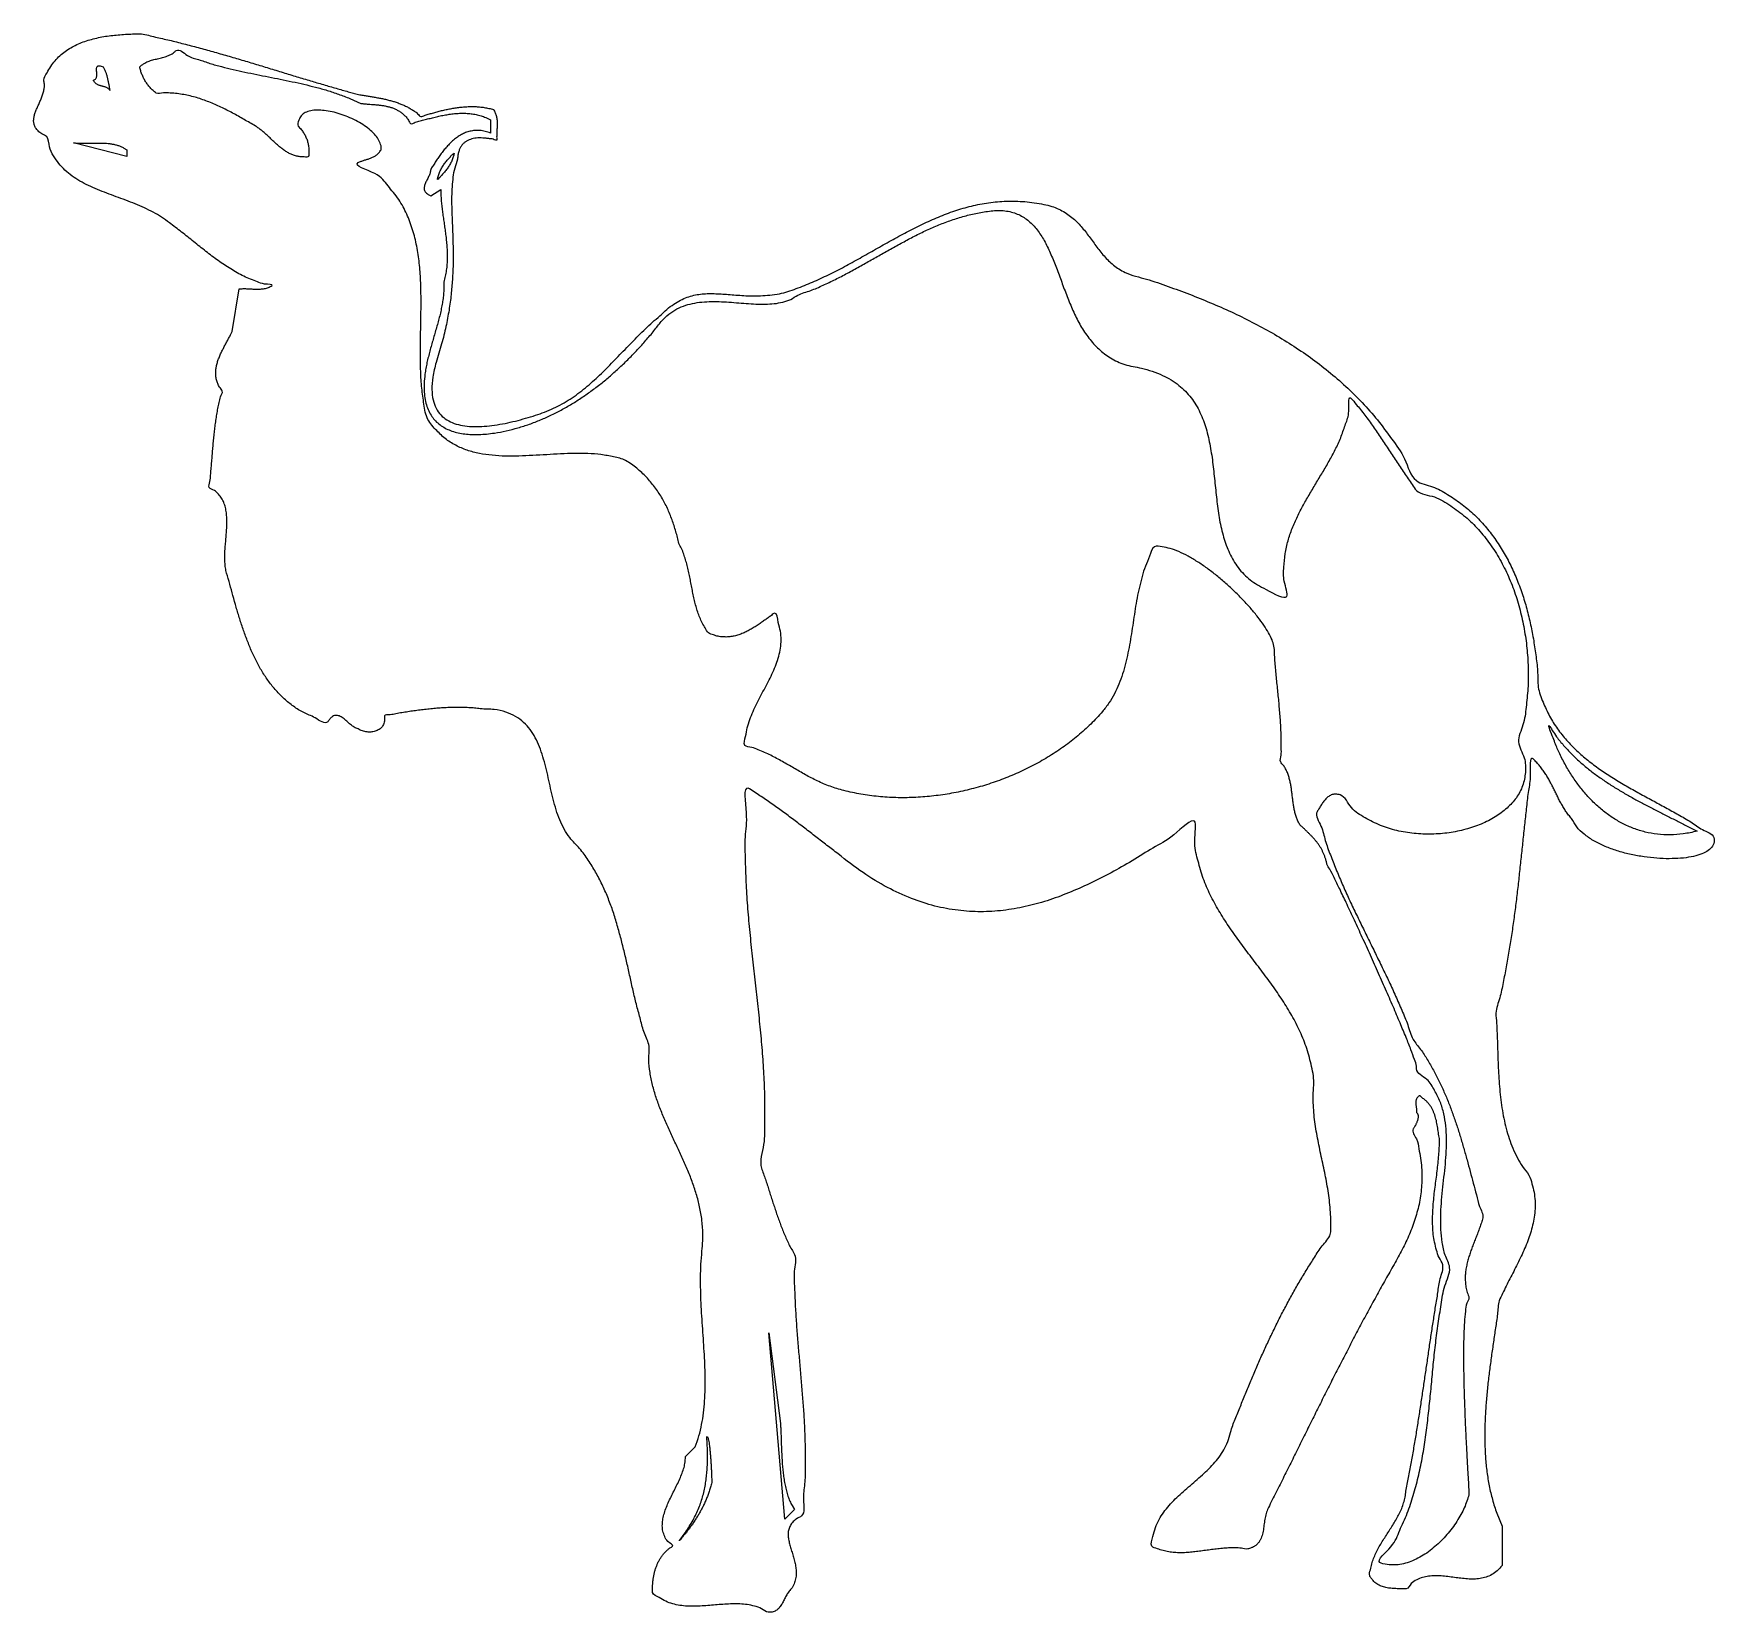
# Model space of a CAD drawing. Header units: millimetres. Extents: x 0 to 2000, y -2 to 1876.
import ezdxf

# ---------------------------------------------------------------- set-up
doc = ezdxf.new("R2010")
doc.units = ezdxf.units.MM
doc.layers.add('Furniture_家具立面', color=7, linetype='Continuous')

msp = doc.modelspace()

# ---------------------------------------------------------------- linework, layer by layer
at = {"color": 0}
for p, q in [((374.2, 1807.1), (388, 1803.5)), ((388, 1803.5), (388, 1803.5)), ((388, 1803.5), (388, 1803.5)), ((235.9, 1521.7), (244.2, 1572.5)), ((244.2, 1572.5), (244.2, 1572.5)), ((234, 1517.7), (235.9, 1521.7)), ((235.9, 1521.7), (235.9, 1521.7)), ((775, 177.2), (775.4, 183.6)), ((775.4, 183.6), (787, 195.2)), ((775.4, 183.6), (775.4, 183.6)), ((787, 195.2), (787, 195.2)), ((1740.5, 116.4), (1746.9, 100.9)), ((1746.9, 100.9), (1746.9, 54.1)), ((1746.9, 100.9), (1746.9, 100.9)), ((1746.9, 54.1), (1746.9, 54.1))]:
    msp.add_line(p, q, dxfattribs=at)
for points in [[(244.2, 1572.5), (246.6, 1572.7), (249.1, 1572.8), (251.7, 1572.8), (254.2, 1572.7), (256.8, 1572.6), (259.4, 1572.5), (262, 1572.3), (264.6, 1572.3), (267.1, 1572.3), (269.7, 1572.4), (272.1, 1572.6), (274.5, 1572.9), (276.9, 1573.5), (279.1, 1574.2), (281.3, 1575.2), (283.4, 1576.4), (274.6, 1578.3), (266.1, 1580.9), (257.9, 1584), (249.8, 1587.6), (242, 1591.7), (234.3, 1596.2), (226.8, 1601.1), (219.3, 1606.2), (212, 1611.6), (204.7, 1617.2), (197.5, 1622.8), (190.3, 1628.6), (183.1, 1634.4), (175.9, 1640.1), (168.6, 1645.7), (161.3, 1651.1), (152.1, 1657.9), (142.1, 1663.7), (131.5, 1668.9), (120.6, 1673.6), (109.3, 1678), (98, 1682.2), (86.7, 1686.4), (75.7, 1690.8), (65, 1695.5), (54.9, 1700.8), (45.6, 1706.8), (37.1, 1713.7), (29.7, 1721.7), (23.4, 1730.9), (18.6, 1741.4), (15.3, 1753.6), (9.4, 1757), (5.1, 1760.5), (2.1, 1764.1), (0.5, 1767.9), (-0.2, 1771.8), (0.1, 1775.9), (1, 1780), (2.5, 1784.3), (4.3, 1788.6), (6.3, 1793.1), (8.3, 1797.6), (10.1, 1802.2), (11.5, 1806.8), (12.5, 1811.5), (12.6, 1816.2), (11.9, 1820.9), (15.7, 1829.5), (20.2, 1837.1), (25.3, 1843.9), (31, 1849.8), (37.3, 1855), (44.1, 1859.4), (51.2, 1863.1), (58.8, 1866.3), (66.7, 1868.8), (74.8, 1870.9), (83.2, 1872.6), (91.7, 1873.8), (100.3, 1874.7), (108.9, 1875.4), (117.5, 1875.8), (126.1, 1876), (142.5, 1872.6), (159.3, 1868.8), (176.3, 1864.6), (193.5, 1860.1), (210.8, 1855.4), (228.1, 1850.4), (245.5, 1845.4), (262.7, 1840.2), (279.7, 1835.1), (296.5, 1829.9), (313, 1824.9), (329.1, 1820.1), (344.7, 1815.5), (359.8, 1811.1), (374.2, 1807.1)], [(388, 1803.5), (392.9, 1802.7), (397.8, 1801.8), (402.7, 1801), (407.5, 1800.2), (412.4, 1799.3), (417.1, 1798.3), (421.9, 1797.1), (426.6, 1795.9), (431.2, 1794.5), (435.7, 1792.8), (440.1, 1791), (444.5, 1788.9), (448.7, 1786.5), (452.8, 1783.9), (456.7, 1780.9), (460.5, 1777.5), (465.5, 1779), (470.6, 1780.6), (475.8, 1782.1), (481.1, 1783.5), (486.4, 1784.9), (491.8, 1786.1), (497.3, 1787.1), (502.8, 1788), (508.3, 1788.7), (513.8, 1789.2), (519.4, 1789.4), (524.9, 1789.4), (530.4, 1789), (535.9, 1788.3), (541.4, 1787.2), (546.8, 1785.8), (548.1, 1783.9), (549.1, 1781.9), (549.8, 1779.8), (550.4, 1777.7), (550.8, 1775.5), (551.1, 1773.2), (551.2, 1770.9), (551.2, 1768.6), (551.2, 1766.2), (551.1, 1763.9), (551, 1761.5), (550.8, 1759.1), (550.7, 1756.7), (550.7, 1754.3), (550.7, 1752), (550.8, 1749.6), (546.5, 1750.5), (542.3, 1751.2), (538.1, 1751.7), (534.1, 1752), (530.1, 1752.1), (526.4, 1751.9), (522.8, 1751.3), (519.5, 1750.4), (516.4, 1749.2), (513.6, 1747.5), (511, 1745.3), (508.8, 1742.7), (507, 1739.6), (505.6, 1735.9), (504.6, 1731.6), (504, 1726.7), (500.8, 1716.1), (498.7, 1705.3), (497.6, 1694.1), (497.1, 1682.4), (497.2, 1670.3), (497.6, 1657.6), (498.1, 1644.3), (498.6, 1630.3), (498.9, 1615.5), (498.8, 1599.9), (498, 1583.4), (496.5, 1565.9), (494, 1547.4), (490.3, 1527.8), (485.2, 1507), (478.6, 1485), (474.8, 1467.5), (473.7, 1452.8), (475.1, 1440.5), (478.7, 1430.5), (484.2, 1422.6), (491.5, 1416.7), (500.2, 1412.6), (510.2, 1410), (521.2, 1408.8), (532.9, 1408.9), (545.1, 1410), (557.6, 1412), (570, 1414.6), (582.2, 1417.8), (594, 1421.3), (605, 1425), (615.8, 1429.3), (626, 1434.3), (635.8, 1440), (645.1, 1446.3), (654.1, 1453.1), (662.7, 1460.4), (671.1, 1468), (679.4, 1475.9), (687.4, 1484), (695.4, 1492.2), (703.4, 1500.6), (711.4, 1508.8), (719.5, 1517), (727.7, 1525.1), (736.1, 1532.9), (744.8, 1540.3), (753.3, 1548.2), (761.5, 1554.4), (769.6, 1559.1), (777.5, 1562.6), (785.4, 1564.9), (793.3, 1566.3), (801.3, 1566.9), (809.4, 1566.9), (817.7, 1566.5), (826.3, 1565.9), (835.3, 1565.2), (844.6, 1564.6), (854.4, 1564.2), (864.7, 1564.4), (875.6, 1565.1), (887.1, 1566.7), (907.1, 1572.9), (926.6, 1580.6), (945.6, 1589.4), (964.4, 1599), (983, 1609.2), (1001.5, 1619.7), (1020, 1630), (1038.5, 1640.1), (1057.3, 1649.5), (1076.3, 1658), (1095.7, 1665.3), (1115.5, 1671), (1136, 1675), (1157.1, 1676.9), (1178.9, 1676.3), (1201.7, 1673.1), (1211.1, 1670.7), (1219.5, 1667.4), (1226.9, 1663.4), (1233.5, 1658.8), (1239.5, 1653.7), (1244.9, 1648.1), (1249.9, 1642.2), (1254.6, 1636.2), (1259.2, 1630), (1263.7, 1623.8), (1268.4, 1617.7), (1273.3, 1611.7), (1278.7, 1606.1), (1284.5, 1600.9), (1291, 1596.2), (1298.4, 1592.1), (1323.9, 1584.1), (1349.5, 1575.5), (1374.9, 1566.1), (1400.1, 1556), (1424.9, 1545.1), (1449.3, 1533.1), (1473.2, 1520.2), (1496.4, 1506.1), (1518.8, 1490.9), (1540.3, 1474.4), (1560.9, 1456.6), (1580.3, 1437.3), (1598.6, 1416.6), (1615.5, 1394.2), (1631, 1370.2), (1645, 1344.5), (1664.2, 1337.1), (1681.8, 1328.1), (1697.7, 1317.4), (1712.2, 1305.4), (1725.2, 1292), (1736.8, 1277.5), (1747.1, 1261.9), (1756.2, 1245.5), (1764, 1228.2), (1770.7, 1210.3), (1776.3, 1191.9), (1780.9, 1173.1), (1784.5, 1154.1), (1787.3, 1134.9), (1789.2, 1115.7), (1790.4, 1096.6), (1796.6, 1078.7), (1804.5, 1062.3), (1814.1, 1047.5), (1825.1, 1034), (1837.3, 1021.7), (1850.6, 1010.5), (1864.7, 1000.1), (1879.4, 990.4), (1894.7, 981.3), (1910.2, 972.6), (1925.8, 964.1), (1941.3, 955.7), (1956.6, 947.2), (1971.4, 938.5), (1985.5, 929.4), (1998.8, 919.8), (1998.8, 912.9), (1995.3, 907.2), (1988.9, 902.5), (1980, 898.9), (1968.9, 896.4), (1956.2, 895.1), (1942.1, 894.8), (1927.3, 895.6), (1912, 897.6), (1896.7, 900.6), (1881.9, 904.8), (1868, 910.1), (1855.3, 916.5), (1844.4, 924), (1835.7, 932.7), (1829.6, 942.4), (1826.1, 946.7), (1822.9, 951.1), (1820, 955.6), (1817.3, 960.2), (1814.8, 964.8), (1812.5, 969.5), (1810.1, 974.2), (1807.8, 978.9), (1805.4, 983.6), (1803, 988.2), (1800.3, 992.8), (1797.5, 997.3), (1794.4, 1001.7), (1791, 1006), (1787.2, 1010.1), (1783.1, 1014), (1780.5, 994.9), (1778.2, 975.8), (1776, 956.6), (1773.9, 937.3), (1771.8, 918.1), (1769.8, 898.9), (1767.7, 879.7), (1765.6, 860.5), (1763.3, 841.4), (1760.8, 822.4), (1758.1, 803.5), (1755.1, 784.7), (1751.8, 766), (1748.2, 747.5), (1744.1, 729.2), (1739.6, 711.1), (1740.4, 699.2), (1740.9, 687), (1741.4, 674.6), (1741.8, 662), (1742.3, 649.3), (1742.9, 636.5), (1743.8, 623.8), (1745.1, 611), (1746.8, 598.4), (1749, 586), (1751.8, 573.8), (1755.4, 561.9), (1759.8, 550.3), (1765.1, 539.1), (1771.4, 528.5), (1778.8, 518.3), (1782.5, 508.1), (1784.9, 498), (1786.1, 488), (1786.1, 478.2), (1785.1, 468.5), (1783.3, 459), (1780.7, 449.5), (1777.5, 440.2), (1773.7, 431), (1769.6, 421.9), (1765.2, 412.9), (1760.7, 403.9), (1756.1, 395.1), (1751.7, 386.3), (1747.5, 377.6), (1743.6, 369), (1741.4, 353), (1739.1, 336.6), (1736.7, 320), (1734.2, 303.1), (1732, 285.9), (1729.9, 268.7), (1728.2, 251.3), (1727, 233.9), (1726.4, 216.6), (1726.4, 199.3), (1727.2, 182.2), (1728.9, 165.3), (1731.6, 148.7), (1735.5, 132.4), (1740.5, 116.4)], [(787, 195.2), (791.4, 208.3), (794.6, 221.8), (796.8, 235.6), (798.1, 249.7), (798.8, 264.1), (798.8, 278.8), (798.4, 293.7), (797.6, 308.7), (796.6, 323.9), (795.6, 339.2), (794.6, 354.6), (793.8, 370), (793.4, 385.4), (793.4, 400.8), (794, 416.2), (795.3, 431.4), (796, 448.4), (794.9, 464.8), (792.2, 480.6), (788.2, 496), (783.2, 510.9), (777.5, 525.5), (771.1, 539.8), (764.5, 554), (757.9, 568.2), (751.5, 582.3), (745.6, 596.5), (740.4, 610.8), (736.2, 625.5), (733.2, 640.4), (731.7, 655.8), (732, 671.6), (726.5, 687.3), (721.8, 703.3), (717.5, 719.5), (713.5, 735.9), (709.8, 752.3), (706.1, 768.8), (702.2, 785.2), (698.1, 801.4), (693.6, 817.5), (688.6, 833.4), (682.8, 849), (676.1, 864.1), (668.4, 878.9), (659.6, 893.1), (649.4, 906.8), (637.7, 919.8), (631.1, 929.9), (625.8, 941), (621.5, 952.9), (618, 965.4), (614.9, 978.2), (612.1, 991), (609.1, 1003.7), (605.7, 1016.1), (601.7, 1027.8), (596.7, 1038.6), (590.5, 1048.4), (582.8, 1056.9), (573.3, 1063.9), (561.7, 1069), (547.8, 1072.2), (531.2, 1073.1), (524.4, 1073.9), (517.4, 1074.4), (510.4, 1074.7), (503.2, 1074.8), (496, 1074.6), (488.8, 1074.3), (481.5, 1073.8), (474.2, 1073.2), (466.8, 1072.4), (459.5, 1071.5), (452.3, 1070.6), (445.1, 1069.5), (437.9, 1068.4), (430.9, 1067.2), (423.9, 1066), (417.1, 1064.8), (417.4, 1061.4), (417.2, 1058.4), (416.5, 1055.6), (415.4, 1053.2), (413.9, 1051.1), (412, 1049.4), (409.8, 1047.9), (407.4, 1046.8), (404.9, 1046), (402.2, 1045.5), (399.4, 1045.4), (396.5, 1045.5), (393.7, 1046), (391, 1046.7), (388.3, 1047.8), (385.9, 1049.2), (383.6, 1049.9), (381.3, 1051.1), (379.1, 1052.6), (376.8, 1054.4), (374.6, 1056.3), (372.4, 1058.3), (370.2, 1060.2), (367.9, 1062), (365.7, 1063.4), (363.5, 1064.5), (361.2, 1065.1), (359, 1065.2), (356.7, 1064.5), (354.4, 1063.1), (352.1, 1060.8), (349.8, 1057.5), (334.7, 1062.2), (321.1, 1068.5), (308.9, 1076), (298, 1084.9), (288.2, 1094.8), (279.5, 1105.6), (271.7, 1117.3), (264.8, 1129.7), (258.7, 1142.6), (253.3, 1156), (248.4, 1169.7), (243.9, 1183.5), (239.8, 1197.3), (236, 1211.1), (232.3, 1224.6), (228.6, 1237.7), (227.7, 1244.1), (227.3, 1250.7), (227.3, 1257.6), (227.7, 1264.6), (228.3, 1271.8), (228.9, 1278.9), (229.4, 1286), (229.7, 1292.9), (229.6, 1299.7), (229.1, 1306.2), (228, 1312.4), (226.1, 1318.3), (223.4, 1323.6), (219.6, 1328.4), (214.8, 1332.7), (208.7, 1336.2), (209.6, 1343.5), (210.3, 1350.8), (211, 1358.1), (211.6, 1365.4), (212.2, 1372.7), (212.8, 1380), (213.4, 1387.3), (214.1, 1394.5), (214.8, 1401.8), (215.7, 1409), (216.7, 1416.1), (217.8, 1423.2), (219.1, 1430.3), (220.6, 1437.3), (222.3, 1444.2), (224.3, 1451), (221.1, 1455.4), (218.8, 1459.8), (217.3, 1464.4), (216.5, 1468.9), (216.4, 1473.5), (216.8, 1478.1), (217.7, 1482.7), (219.1, 1487.2), (220.8, 1491.8), (222.8, 1496.3), (225, 1500.7), (227.2, 1505.1), (229.5, 1509.4), (231.8, 1513.6), (234, 1517.7)], [(1746.9, 54.1), (1741, 47.7), (1734.6, 43.2), (1727.8, 40.2), (1720.7, 38.5), (1713.3, 37.9), (1705.7, 38.1), (1698, 38.9), (1690.2, 39.8), (1682.4, 40.9), (1674.6, 41.6), (1667, 41.9), (1659.5, 41.3), (1652.3, 39.8), (1645.4, 36.9), (1638.9, 32.5), (1632.8, 26.3), (1629.8, 26.4), (1626.7, 26.4), (1623.6, 26.4), (1620.6, 26.5), (1617.5, 26.6), (1614.5, 26.9), (1611.6, 27.2), (1608.7, 27.8), (1605.9, 28.5), (1603.1, 29.4), (1600.5, 30.7), (1598, 32.2), (1595.6, 34), (1593.4, 36.2), (1591.3, 38.8), (1589.4, 41.9), (1590.2, 49), (1591.8, 55.9), (1594.1, 62.5), (1596.8, 68.9), (1600, 75.1), (1603.5, 81.1), (1607.3, 87.1), (1611.1, 93), (1614.9, 99), (1618.6, 104.9), (1622.1, 111), (1625.3, 117.2), (1628.1, 123.6), (1630.3, 130.3), (1631.9, 137.2), (1632.8, 144.4), (1636.1, 160.9), (1639.2, 177.5), (1642.1, 194.2), (1644.9, 210.9), (1647.6, 227.6), (1650.2, 244.4), (1652.7, 261.3), (1655.2, 278.1), (1657.7, 294.9), (1660.1, 311.8), (1662.6, 328.6), (1665.2, 345.3), (1667.8, 362.1), (1670.5, 378.7), (1673.3, 395.3), (1676.3, 411.8), (1672, 420.4), (1668.9, 429.3), (1666.6, 438.5), (1665.1, 447.9), (1664.4, 457.5), (1664.2, 467.2), (1664.6, 477), (1665.3, 486.8), (1666.3, 496.6), (1667.5, 506.4), (1668.8, 516.1), (1670, 525.7), (1671, 535.1), (1671.8, 544.3), (1672.3, 553.2), (1672.3, 561.8), (1671.7, 565.3), (1671.1, 568.9), (1670.6, 572.5), (1670, 576.1), (1669.4, 579.7), (1668.7, 583.2), (1667.8, 586.6), (1666.8, 590), (1665.5, 593.3), (1664.1, 596.5), (1662.4, 599.6), (1660.3, 602.5), (1657.9, 605.3), (1655.2, 607.9), (1652, 610.3), (1648.4, 612.6), (1647.2, 611.8), (1646.2, 610.8), (1645.5, 609.8), (1644.9, 608.7), (1644.6, 607.6), (1644.4, 606.3), (1644.3, 605), (1644.3, 603.7), (1644.4, 602.3), (1644.6, 600.9), (1644.8, 599.6), (1644.9, 598.2), (1645.1, 596.8), (1645.2, 595.5), (1645.2, 594.2), (1645, 593), (1645.9, 592.2), (1646.4, 591.2), (1646.8, 590.2), (1647, 589), (1647.1, 587.8), (1647, 586.5), (1646.7, 585.1), (1646.4, 583.8), (1645.9, 582.4), (1645.4, 581), (1644.7, 579.6), (1644.1, 578.2), (1643.3, 576.9), (1642.6, 575.7), (1641.8, 574.5), (1641.1, 573.4), (1644.9, 561.5), (1647.9, 549.8), (1649.9, 538.5), (1651.1, 527.5), (1651.5, 516.8), (1651.2, 506.3), (1650.2, 496.1), (1648.6, 486.1), (1646.3, 476.3), (1643.6, 466.7), (1640.3, 457.3), (1636.6, 448), (1632.5, 438.9), (1628.1, 429.9), (1623.4, 421), (1618.4, 412.1), (1608.2, 394.2), (1598.2, 376.2), (1588.3, 358.1), (1578.6, 340.1), (1569.1, 322), (1559.7, 303.8), (1550.3, 285.7), (1541.1, 267.5), (1531.9, 249.2), (1522.8, 231), (1513.7, 212.7), (1504.6, 194.3), (1495.5, 175.9), (1486.3, 157.5), (1477.1, 139), (1467.9, 120.5), (1466.7, 117.5), (1465.7, 114.2), (1465, 110.8), (1464.4, 107.3), (1463.9, 103.7), (1463.4, 100.1), (1462.9, 96.6), (1462.2, 93.1), (1461.3, 89.7), (1460.2, 86.6), (1458.7, 83.6), (1456.9, 80.9), (1454.6, 78.5), (1451.8, 76.5), (1448.4, 74.9), (1444.3, 73.7), (1436.7, 74.6), (1429.1, 75), (1421.6, 74.9), (1414.1, 74.4), (1406.8, 73.6), (1399.5, 72.7), (1392.2, 71.7), (1385.1, 70.8), (1378, 70), (1370.9, 69.4), (1364, 69.2), (1357.1, 69.5), (1350.3, 70.3), (1343.5, 71.8), (1336.8, 74), (1330.2, 77.1), (1331.5, 88.6), (1334.5, 99.1), (1338.8, 108.7), (1344.3, 117.4), (1350.8, 125.5), (1358.1, 133.2), (1365.9, 140.4), (1374, 147.5), (1382.2, 154.6), (1390.3, 161.7), (1398, 169), (1405.3, 176.8), (1411.7, 185.1), (1417.2, 194.1), (1421.5, 203.9), (1424.4, 214.8), (1430.3, 230), (1436.3, 245.2), (1442.4, 260.3), (1448.7, 275.4), (1455.1, 290.4), (1461.7, 305.3), (1468.5, 320.1), (1475.6, 334.8), (1482.8, 349.4), (1490.4, 363.9), (1498.2, 378.2), (1506.4, 392.5), (1514.9, 406.6), (1523.7, 420.5), (1532.9, 434.3), (1542.5, 447.9), (1543.1, 459.9), (1542.9, 471.6), (1542, 483), (1540.7, 494.2), (1539, 505.3), (1537, 516.2), (1534.7, 527.1), (1532.4, 537.9), (1530.1, 548.8), (1527.9, 559.7), (1525.9, 570.6), (1524.2, 581.7), (1523, 593), (1522.3, 604.4), (1522.3, 616.2), (1523, 628.2), (1519.6, 650.4), (1513.7, 671.4), (1505.5, 691.3), (1495.5, 710.4), (1484.1, 728.7), (1471.7, 746.6), (1458.6, 764.2), (1445.4, 781.7), (1432.4, 799.2), (1420, 817), (1408.6, 835.2), (1398.6, 854.1), (1390.5, 873.7), (1384.6, 894.4), (1381.2, 916.2), (1381, 939.4), (1356.3, 923.2), (1331.5, 907.4), (1306.7, 892.3), (1281.7, 878.1), (1256.5, 865.3), (1231.2, 854.1), (1205.5, 844.8), (1179.6, 837.8), (1153.3, 833.3), (1126.7, 831.7), (1099.6, 833.4), (1072.1, 838.5), (1044.2, 847.5), (1015.6, 860.6), (986.6, 878.2), (956.9, 900.5), (950.3, 905.6), (943.7, 910.6), (937.1, 915.7), (930.5, 920.8), (924, 925.9), (917.4, 931), (910.8, 936), (904.2, 941), (897.5, 946), (890.9, 950.9), (884.2, 955.7), (877.4, 960.4), (870.7, 965.1), (863.8, 969.7), (857, 974.2), (850.1, 978.5), (847.5, 949.5), (846.3, 920.7), (846.4, 892.1), (847.4, 863.5), (849.3, 835.2), (851.8, 806.9), (854.8, 778.7), (857.9, 750.6), (861, 722.6), (863.9, 694.6), (866.4, 666.6), (868.3, 638.6), (869.4, 610.7), (869.4, 582.7), (868.3, 554.7), (865.7, 526.6), (868.1, 520.1), (870.4, 513.5), (872.6, 507), (874.7, 500.4), (876.8, 493.8), (878.9, 487.2), (881.1, 480.6), (883.2, 474.1), (885.5, 467.6), (887.8, 461.1), (890.2, 454.7), (892.8, 448.4), (895.6, 442.2), (898.5, 436), (901.7, 430), (905.1, 424.1), (904.8, 404.1), (905.1, 384.2), (905.9, 364.4), (907.1, 344.6), (908.5, 325), (910.2, 305.4), (911.9, 285.9), (913.5, 266.4), (915.1, 247.1), (916.4, 227.8), (917.3, 208.5), (917.8, 189.3), (917.8, 170.2), (917.1, 151.1), (915.7, 132.1), (913.4, 113.2), (907, 109.3), (902.5, 105.1), (899.5, 100.6), (897.9, 95.7), (897.5, 90.6), (898, 85.3), (899.2, 79.8), (900.7, 74.1), (902.6, 68.3), (904.3, 62.3), (905.8, 56.3), (906.8, 50.3), (907.1, 44.2), (906.4, 38.2), (904.5, 32.2), (901.2, 26.3), (899.4, 24.4), (897.8, 22.4), (896.4, 20.2), (895.1, 17.9), (893.8, 15.6), (892.6, 13.2), (891.4, 10.8), (890.2, 8.6), (888.9, 6.4), (887.4, 4.4), (885.8, 2.6), (884, 1.1), (881.9, -0.1), (879.6, -1), (877, -1.5), (873.9, -1.6), (865.8, 2.7), (857.5, 5.7), (848.9, 7.5), (840.1, 8.3), (831.2, 8.4), (822.2, 8), (813.2, 7.3), (804.2, 6.5), (795.2, 5.9), (786.2, 5.5), (777.4, 5.7), (768.7, 6.6), (760.2, 8.5), (751.9, 11.5), (743.9, 16), (736.2, 22), (736.2, 26.2), (736.3, 30.3), (736.6, 34.4), (737, 38.5), (737.7, 42.5), (738.6, 46.4), (739.7, 50.2), (741.1, 53.9), (742.6, 57.4), (744.4, 60.8), (746.4, 64), (748.6, 67.1), (751.1, 69.9), (753.9, 72.5), (756.9, 74.9), (760.1, 77.1), (754.5, 82.6), (750.7, 88.5), (748.5, 94.7), (747.8, 101.2), (748.2, 107.9), (749.7, 114.7), (752, 121.7), (754.9, 128.7), (758.2, 135.8), (761.7, 142.9), (765.2, 150), (768.5, 157), (771.3, 163.9), (773.6, 170.7), (775, 177.2)]]:
    msp.add_spline(points, degree=3, dxfattribs=at)
at = {"layer": 'Furniture_家具立面'}
for p, q in [((90.2, 1810.4), (90.6, 1808.7)), ((90.6, 1808.7), (90.6, 1808.7)), ((90.6, 1808.7), (90.6, 1808.7)), ((90.6, 1808.7), (90.6, 1808.7)), ((376, 1799), (389.2, 1793.1)), ((389.2, 1793.1), (389.2, 1793.1)), ((389.2, 1793.1), (389.2, 1793.1)), ((389.2, 1793.1), (389.2, 1793.1)), ((537.8, 1776.3), (543.5, 1773.5)), ((543.5, 1773.5), (543.5, 1773.5)), ((543.5, 1773.5), (543.5, 1757.9)), ((47.1, 1746.3), (47.1, 1746.3)), ((47.1, 1746.3), (47.1, 1746.3)), ((110.5, 1730.1), (47.1, 1746.3)), ((107.1, 1740.1), (110.5, 1738)), ((543.5, 1757.9), (543.5, 1757.9)), ((110.5, 1738), (110.5, 1730.1)), ((110.5, 1738), (110.5, 1738)), ((110.5, 1738), (110.5, 1738)), ((110.5, 1738), (110.5, 1738)), ((110.5, 1738), (110.5, 1738)), ((498.6, 1732.8), (500, 1734)), ((500, 1734), (500, 1734)), ((500, 1734), (500, 1734)), ((500, 1734), (500, 1734)), ((500, 1734), (500, 1734)), ((469.3, 1684.7), (472.2, 1683.2)), ((472.2, 1683.2), (484.4, 1690.6)), ((472.2, 1683.2), (472.2, 1683.2)), ((484.4, 1690.6), (484.4, 1690.6)), ((1967.1, 933.6), (1978.9, 927.4)), ((1978.9, 927.4), (1978.9, 927.4)), ((1978.9, 927.4), (1978.9, 927.4)), ((1978.9, 927.4), (1978.9, 927.4)), ((1978.9, 927.4), (1978.9, 927.4)), ((893.5, 109.2), (874.5, 330.7)), ((874.5, 330.7), (888.3, 223)), ((888.3, 223), (888.3, 223)), ((800.8, 207.4), (800.8, 207.4)), ((800.8, 207.4), (800.8, 207.4)), ((801.2, 198.5), (800.8, 207.4)), ((905.1, 120.5), (893.5, 109.2)), ((902.1, 125.3), (905.1, 120.5)), ((905.1, 120.5), (905.1, 120.5)), ((905.1, 120.5), (905.1, 120.5)), ((905.1, 120.5), (905.1, 120.5)), ((905.1, 120.5), (905.1, 120.5))]:
    msp.add_line(p, q, dxfattribs=at)
for points in [[(484.4, 1690.6), (484.4, 1684.5), (484.7, 1678.1), (485.3, 1671.7), (486.1, 1665), (487.1, 1658.3), (488.1, 1651.4), (489, 1644.4), (490, 1637.4), (490.8, 1630.3), (491.4, 1623.2), (491.8, 1616), (491.9, 1608.9), (491.6, 1601.8), (490.8, 1594.7), (489.6, 1587.7), (487.8, 1580.7), (487.9, 1574.2), (487.6, 1567.7), (486.9, 1561), (485.8, 1554.2), (484.5, 1547.3), (482.9, 1540.4), (481.1, 1533.5), (479.1, 1526.5), (477.1, 1519.5), (475.1, 1512.5), (473.1, 1505.6), (471.2, 1498.6), (469.4, 1491.7), (467.8, 1484.8), (466.5, 1477.9), (465.4, 1471.2), (464.4, 1460), (464.5, 1449.8), (465.7, 1440.8), (467.8, 1432.7), (470.8, 1425.6), (474.6, 1419.4), (479.3, 1414.2), (484.7, 1409.8), (490.8, 1406.2), (497.5, 1403.4), (504.9, 1401.3), (512.7, 1400), (521, 1399.4), (529.7, 1399.4), (538.7, 1399.9), (548, 1401.1), (562.1, 1403.7), (576, 1407.3), (589.6, 1411.6), (603, 1416.8), (616.1, 1422.7), (629, 1429.3), (641.6, 1436.6), (653.9, 1444.6), (665.9, 1453.1), (677.6, 1462.1), (688.9, 1471.7), (699.9, 1481.8), (710.6, 1492.2), (720.8, 1503), (730.7, 1514.2), (740.2, 1525.7), (748.6, 1536.1), (757.8, 1544.1), (767.7, 1549.9), (778.3, 1553.8), (789.3, 1556.2), (800.7, 1557.3), (812.3, 1557.5), (824.1, 1557), (835.9, 1556.1), (847.6, 1555.2), (859.1, 1554.5), (870.2, 1554.4), (880.9, 1555), (891, 1556.9), (900.5, 1560.1), (909.1, 1565.1), (924.3, 1570.6), (939.1, 1576.9), (953.7, 1583.8), (968.1, 1591.2), (982.3, 1599), (996.4, 1607), (1010.5, 1615), (1024.7, 1622.9), (1038.9, 1630.6), (1053.2, 1638), (1067.7, 1644.8), (1082.5, 1650.9), (1097.6, 1656.2), (1113, 1660.6), (1128.8, 1663.8), (1145, 1665.8), (1161.4, 1664.4), (1175.1, 1659.2), (1186.5, 1650.9), (1196, 1639.8), (1204, 1626.5), (1211, 1611.6), (1217.5, 1595.4), (1223.7, 1578.6), (1230.2, 1561.5), (1237.3, 1544.7), (1245.5, 1528.7), (1255.3, 1514), (1267, 1501.1), (1281, 1490.5), (1297.9, 1482.7), (1317.9, 1478.2), (1343, 1469.7), (1362.4, 1457.8), (1376.9, 1442.9), (1387.5, 1425.6), (1394.8, 1406.3), (1399.6, 1385.5), (1402.9, 1363.8), (1405.3, 1341.6), (1407.7, 1319.4), (1410.8, 1297.8), (1415.6, 1277.2), (1422.7, 1258.1), (1432.9, 1241), (1447.2, 1226.4), (1466.2, 1214.9), (1490.8, 1206.8), (1487.8, 1224.7), (1487.3, 1241.6), (1488.9, 1257.6), (1492.3, 1272.9), (1497.2, 1287.6), (1503.4, 1301.7), (1510.5, 1315.5), (1518.2, 1329), (1526.2, 1342.5), (1534.3, 1355.9), (1542.1, 1369.4), (1549.3, 1383.1), (1555.6, 1397.3), (1560.8, 1411.9), (1564.5, 1427.1), (1566.4, 1443), (1571.9, 1436.9), (1577.2, 1430.6), (1582.4, 1424), (1587.4, 1417.3), (1592.4, 1410.5), (1597.2, 1403.6), (1602, 1396.5), (1606.8, 1389.4), (1611.5, 1382.3), (1616.2, 1375.1), (1620.9, 1368), (1625.6, 1360.8), (1630.3, 1353.7), (1635.2, 1346.7), (1640.1, 1339.7), (1645, 1332.9), (1666.4, 1325), (1685.8, 1314.4), (1703.2, 1301.4), (1718.8, 1286.2), (1732.5, 1269.2), (1744.3, 1250.6), (1754.4, 1230.6), (1762.6, 1209.5), (1769, 1187.6), (1773.7, 1165.2), (1776.7, 1142.4), (1778, 1119.7), (1777.6, 1097.1), (1775.5, 1075.1), (1771.8, 1053.8), (1766.5, 1033.6), (1773.2, 1014.8), (1774.6, 997.4), (1771.3, 981.5), (1763.9, 967.3), (1752.8, 955), (1738.7, 944.5), (1722.1, 936), (1703.6, 929.7), (1683.8, 925.6), (1663.1, 924), (1642.3, 924.8), (1621.7, 928.2), (1602.1, 934.4), (1583.9, 943.5), (1567.7, 955.5), (1554.2, 970.6), (1551.6, 971.3), (1549.2, 971.6), (1546.9, 971.5), (1544.7, 971), (1542.7, 970.1), (1540.7, 968.9), (1538.9, 967.4), (1537.2, 965.8), (1535.6, 964), (1534.1, 962.1), (1532.7, 960.1), (1531.4, 958.1), (1530.2, 956.1), (1529, 954.1), (1527.9, 952.3), (1526.9, 950.7), (1531.4, 933.5), (1536.6, 916.4), (1542.6, 899.4), (1549.2, 882.6), (1556.3, 865.7), (1563.8, 849), (1571.7, 832.2), (1579.8, 815.5), (1588, 798.8), (1596.2, 782), (1604.4, 765.2), (1612.4, 748.4), (1620.2, 731.4), (1627.6, 714.4), (1634.6, 697.2), (1641.1, 679.9), (1649.9, 668), (1657.9, 655.8), (1665.2, 643.3), (1671.8, 630.6), (1677.8, 617.6), (1683.3, 604.5), (1688.3, 591.1), (1693, 577.6), (1697.3, 564), (1701.3, 550.3), (1705.2, 536.5), (1708.9, 522.6), (1712.6, 508.8), (1716.3, 495), (1720.1, 481.2), (1724, 467.5), (1722.3, 461.7), (1720.3, 455.9), (1718.2, 450.2), (1716, 444.4), (1713.7, 438.7), (1711.5, 433), (1709.4, 427.2), (1707.5, 421.4), (1705.8, 415.6), (1704.5, 409.7), (1703.5, 403.7), (1703.1, 397.7), (1703.2, 391.5), (1703.9, 385.3), (1705.3, 378.9), (1707.5, 372.4), (1705.1, 366.1), (1703.3, 356.4), (1702.1, 343.6), (1701.4, 328.4), (1701, 311.2), (1701.1, 292.5), (1701.4, 272.9), (1702, 252.9), (1702.7, 233), (1703.5, 213.7), (1704.4, 195.6), (1705.3, 179.1), (1706.1, 164.8), (1706.8, 153.2), (1707.3, 144.8), (1707.5, 140.1), (1705.7, 132.6), (1702.8, 124.8), (1699.1, 116.7), (1694.4, 108.6), (1689, 100.5), (1682.9, 92.7), (1676.1, 85.1), (1668.9, 78.1), (1661.2, 71.8), (1653.1, 66.2), (1644.7, 61.6), (1636.2, 58), (1627.5, 55.7), (1618.8, 54.7), (1610.1, 55.3), (1601.6, 57.5), (1614.5, 76.3), (1625.2, 95.9), (1634.1, 116.3), (1641.3, 137.4), (1647.1, 159), (1651.8, 181.2), (1655.5, 203.7), (1658.4, 226.5), (1660.9, 249.6), (1663.2, 272.7), (1665.4, 295.9), (1667.9, 318.9), (1670.8, 341.8), (1674.4, 364.4), (1678.9, 386.7), (1684.5, 408.5), (1679.1, 423.3), (1675.8, 438.4), (1674.2, 453.7), (1673.9, 469.2), (1674.7, 484.8), (1676.1, 500.4), (1677.8, 516), (1679.4, 531.5), (1680.5, 546.9), (1680.8, 562), (1679.9, 576.9), (1677.5, 591.4), (1673.2, 605.5), (1666.6, 619.1), (1657.3, 632.2), (1645, 644.7), (1644.9, 648.1), (1642.7, 655.8), (1638.5, 667.4), (1632.7, 682.1), (1625.5, 699.5), (1617.3, 718.8), (1608.3, 739.5), (1598.8, 761), (1589.1, 782.6), (1579.4, 803.8), (1570.1, 824), (1561.4, 842.5), (1553.7, 858.8), (1547.1, 872.3), (1541.9, 882.3), (1538.6, 888.3), (1537.6, 892.2), (1536.5, 895.9), (1535.2, 899.4), (1533.8, 902.6), (1532.3, 905.7), (1530.6, 908.6), (1528.8, 911.3), (1526.9, 914), (1524.8, 916.5), (1522.6, 919.1), (1520.2, 921.6), (1517.7, 924.2), (1515.1, 926.7), (1512.4, 929.4), (1509.5, 932.2), (1506.4, 935.1), (1504.1, 939.4), (1502.3, 943.9), (1500.8, 948.5), (1499.7, 953.3), (1498.8, 958.2), (1498.1, 963.1), (1497.5, 968.1), (1496.9, 973.1), (1496.2, 978.1), (1495.4, 983), (1494.4, 987.8), (1493.1, 992.6), (1491.5, 997.2), (1489.3, 1001.6), (1486.7, 1005.8), (1483.5, 1009.7), (1484, 1017.9), (1484.2, 1026.3), (1484.2, 1034.7), (1484, 1043.1), (1483.6, 1051.7), (1483.1, 1060.3), (1482.4, 1069), (1481.7, 1077.7), (1480.9, 1086.5), (1480, 1095.2), (1479.1, 1104), (1478.3, 1112.8), (1477.5, 1121.6), (1476.7, 1130.3), (1476.1, 1139.1), (1475.5, 1147.7), (1473.2, 1155), (1469.1, 1163.3), (1463.5, 1172.4), (1456.4, 1182), (1448.2, 1192.1), (1439, 1202.2), (1429, 1212.3), (1418.3, 1222.2), (1407.2, 1231.5), (1395.9, 1240.2), (1384.5, 1248), (1373.3, 1254.6), (1362.4, 1260), (1352, 1263.7), (1342.3, 1265.8), (1333.5, 1265.9), (1327.5, 1254.5), (1322.6, 1242.7), (1318.6, 1230.4), (1315.4, 1217.8), (1312.7, 1204.9), (1310.4, 1191.9), (1308.4, 1178.8), (1306.4, 1165.6), (1304.3, 1152.5), (1301.8, 1139.6), (1298.9, 1126.9), (1295.4, 1114.5), (1291.1, 1102.5), (1285.7, 1091), (1279.2, 1080), (1271.4, 1069.7), (1257.5, 1054.9), (1242.3, 1041.1), (1225.9, 1028.4), (1208.5, 1016.8), (1190.2, 1006.3), (1171.1, 997), (1151.4, 988.9), (1131.1, 982), (1110.4, 976.4), (1089.4, 972.1), (1068.2, 969.2), (1046.9, 967.6), (1025.8, 967.4), (1004.8, 968.7), (984.1, 971.5), (963.9, 975.8), (955.5, 978.1), (947.4, 980.9), (939.7, 983.9), (932.2, 987.3), (925, 990.9), (918, 994.6), (911.1, 998.5), (904.3, 1002.5), (897.5, 1006.4), (890.7, 1010.3), (883.8, 1014.1), (876.7, 1017.8), (869.5, 1021.2), (862, 1024.4), (854.2, 1027.2), (846.1, 1029.6), (846.8, 1040.2), (848.8, 1050.4), (851.9, 1060.3), (855.8, 1070), (860.2, 1079.4), (865.1, 1088.8), (870, 1098.1), (874.8, 1107.4), (879.3, 1116.6), (883.2, 1126), (886.3, 1135.5), (888.3, 1145.2), (889.1, 1155.1), (888.3, 1165.4), (885.8, 1175.9), (881.3, 1186.9), (877.5, 1184.2), (873.6, 1181.3), (869.4, 1178.3), (865.1, 1175.2), (860.7, 1172.2), (856, 1169.3), (851.2, 1166.6), (846.3, 1164.1), (841.3, 1162), (836.1, 1160.3), (830.8, 1159.1), (825.3, 1158.5), (819.8, 1158.6), (814.2, 1159.3), (808.5, 1160.9), (802.6, 1163.4), (798.7, 1169.2), (795.3, 1175.3), (792.4, 1181.6), (790, 1188.2), (787.9, 1194.9), (786.2, 1201.7), (784.6, 1208.7), (783.2, 1215.7), (781.8, 1222.7), (780.5, 1229.7), (779, 1236.7), (777.3, 1243.6), (775.4, 1250.4), (773.2, 1257.1), (770.6, 1263.6), (767.4, 1269.8), (765.8, 1276.9), (763.9, 1283.9), (761.8, 1290.9), (759.4, 1297.9), (756.7, 1304.7), (753.8, 1311.5), (750.5, 1318.1), (746.9, 1324.6), (743, 1330.9), (738.6, 1337), (733.9, 1342.9), (728.9, 1348.6), (723.3, 1354), (717.4, 1359.1), (711, 1363.9), (704.1, 1368.4), (689.9, 1372.7), (674.8, 1375.4), (659.2, 1376.6), (643.1, 1376.8), (626.8, 1376.2), (610.2, 1375.3), (593.6, 1374.4), (577.2, 1373.7), (561, 1373.6), (545.2, 1374.6), (530.1, 1376.8), (515.6, 1380.6), (502, 1386.5), (489.4, 1394.6), (478, 1405.4), (467.9, 1419.2), (463.8, 1437.6), (461.4, 1457), (460.2, 1477.2), (460, 1497.9), (460.2, 1518.9), (460.6, 1540.2), (460.7, 1561.5), (460.2, 1582.5), (458.6, 1603.2), (455.6, 1623.4), (450.7, 1642.9), (443.7, 1661.4), (434.1, 1678.8), (421.5, 1695), (405.6, 1709.7), (385.9, 1722.7), (387.6, 1723.6), (389.4, 1724.3), (391.2, 1725), (393.1, 1725.6), (394.9, 1726.1), (396.7, 1726.7), (398.6, 1727.3), (400.4, 1728), (402.2, 1728.7), (404, 1729.5), (405.7, 1730.4), (407.3, 1731.5), (408.9, 1732.8), (410.4, 1734.3), (411.8, 1736), (413.1, 1738), (412.6, 1744.3), (409.9, 1750.5), (405.3, 1756.6), (399, 1762.5), (391.5, 1767.9), (383, 1772.8), (373.8, 1777.1), (364.3, 1780.5), (354.8, 1783.2), (345.6, 1784.7), (337, 1785.2), (329.4, 1784.4), (323, 1782.2), (318.2, 1778.5), (315.3, 1773.2), (314.6, 1766.2), (316.3, 1764.3), (318, 1762.3), (319.5, 1760.3), (320.9, 1758.3), (322.1, 1756.3), (323.2, 1754.2), (324.2, 1752), (325.1, 1749.8), (325.8, 1747.6), (326.3, 1745.3), (326.8, 1742.9), (327.1, 1740.5), (327.2, 1738), (327.2, 1735.4), (327.1, 1732.8), (326.8, 1730.1), (321.7, 1729.5), (317, 1729.7), (312.4, 1730.5), (308.1, 1731.9), (304, 1733.7), (300, 1736), (296.2, 1738.7), (292.5, 1741.6), (288.9, 1744.7), (285.4, 1747.9), (281.9, 1751.2), (278.4, 1754.5), (274.8, 1757.8), (271.2, 1760.8), (267.6, 1763.6), (263.8, 1766.2), (257, 1770.1), (250.2, 1774), (243.4, 1777.9), (236.5, 1781.7), (229.6, 1785.3), (222.6, 1788.7), (215.6, 1792), (208.4, 1794.9), (201.1, 1797.6), (193.7, 1800), (186.1, 1802), (178.4, 1803.6), (170.5, 1804.8), (162.4, 1805.5), (154.2, 1805.7), (145.7, 1805.3), (143.7, 1806.9), (141.9, 1808.5), (140.1, 1810.2), (138.4, 1812), (136.9, 1813.8), (135.4, 1815.6), (134, 1817.5), (132.8, 1819.4), (131.6, 1821.4), (130.5, 1823.5), (129.6, 1825.5), (128.7, 1827.7), (127.9, 1829.8), (127.2, 1832), (126.6, 1834.3), (126.1, 1836.5), (128.3, 1838.6), (130.7, 1840.4), (133.2, 1841.8), (135.9, 1843), (138.7, 1844), (141.5, 1844.9), (144.4, 1845.6), (147.3, 1846.3), (150.3, 1847), (153.3, 1847.8), (156.2, 1848.6), (159, 1849.6), (161.8, 1850.8), (164.5, 1852.3), (167.1, 1854), (169.5, 1856.1), (182.7, 1850.3), (196.1, 1845.2), (209.6, 1840.8), (223.4, 1836.9), (237.2, 1833.5), (251.2, 1830.4), (265.2, 1827.5), (279.3, 1824.7), (293.3, 1821.9), (307.4, 1819), (321.4, 1815.9), (335.2, 1812.5), (349, 1808.6), (362.6, 1804.1), (376, 1799)], [(90.6, 1808.7), (89.5, 1809.9), (88.3, 1810.9), (87.1, 1811.7), (85.8, 1812.3), (84.4, 1812.8), (83, 1813.2), (81.6, 1813.6), (80.2, 1813.9), (78.8, 1814.3), (77.5, 1814.7), (76.2, 1815.2), (75, 1815.9), (73.8, 1816.8), (72.8, 1817.9), (71.8, 1819.3), (71, 1820.9), (72.6, 1821.6), (73.7, 1822.6), (74.4, 1823.9), (74.8, 1825.4), (74.9, 1827), (74.9, 1828.7), (74.8, 1830.5), (74.6, 1832.2), (74.6, 1833.8), (74.7, 1835.2), (75, 1836.4), (75.6, 1837.3), (76.6, 1837.8), (78.1, 1837.9), (80, 1837.5), (82.6, 1836.5), (83.5, 1835), (84.3, 1833.4), (85, 1831.7), (85.6, 1830), (86.2, 1828.3), (86.7, 1826.5), (87.2, 1824.8), (87.6, 1823), (88, 1821.2), (88.4, 1819.4), (88.8, 1817.6), (89.1, 1815.8), (89.5, 1814), (89.8, 1812.2), (90.2, 1810.4)], [(389.2, 1793.1), (393.4, 1792.7), (397.6, 1792.3), (401.7, 1792), (405.9, 1791.7), (410, 1791.3), (414.1, 1790.8), (418.2, 1790.1), (422.1, 1789.2), (425.9, 1788.1), (429.6, 1786.6), (433.2, 1784.8), (436.6, 1782.7), (439.8, 1780.1), (442.9, 1777), (445.7, 1773.4), (448.3, 1769.2), (453.9, 1770.7), (459.7, 1772.3), (465.6, 1773.9), (471.5, 1775.4), (477.5, 1776.9), (483.6, 1778.3), (489.7, 1779.5), (495.9, 1780.4), (502, 1781.1), (508.1, 1781.4), (514.2, 1781.4), (520.2, 1780.9), (526.2, 1779.9), (532.1, 1778.4), (537.8, 1776.3)], [(543.5, 1757.9), (536.9, 1759.9), (530.6, 1760.9), (524.7, 1760.9), (519, 1760), (513.7, 1758.4), (508.7, 1756), (503.9, 1753.1), (499.4, 1749.6), (495.2, 1745.7), (491.3, 1741.5), (487.5, 1737.1), (484, 1732.5), (480.8, 1727.8), (477.7, 1723.2), (474.8, 1718.7), (472.2, 1714.5), (472, 1712.4), (471.4, 1710.3), (470.7, 1708.2), (469.7, 1706.1), (468.7, 1703.9), (467.6, 1701.8), (466.5, 1699.7), (465.6, 1697.6), (464.9, 1695.5), (464.5, 1693.5), (464.4, 1691.6), (464.8, 1689.7), (465.7, 1687.9), (467.2, 1686.3), (469.3, 1684.7)], [(47.1, 1746.3), (51.2, 1745.9), (55.3, 1745.7), (59.4, 1745.7), (63.6, 1745.7), (67.8, 1745.8), (72, 1745.9), (76.2, 1746), (80.3, 1745.9), (84.4, 1745.8), (88.4, 1745.5), (92.4, 1745), (96.2, 1744.3), (100, 1743.2), (103.6, 1741.9), (107.1, 1740.1)], [(500, 1734), (499.6, 1731.7), (499, 1729.5), (498.3, 1727.2), (497.3, 1724.9), (496.3, 1722.7), (495.1, 1720.6), (493.8, 1718.4), (492.4, 1716.4), (490.9, 1714.4), (489.4, 1712.4), (487.9, 1710.6), (486.4, 1708.8), (484.8, 1707.2), (483.3, 1705.6), (481.8, 1704.1), (480.4, 1702.8), (480.8, 1705.1), (481.4, 1707.4), (482.2, 1709.7), (483.1, 1712), (484.2, 1714.2), (485.4, 1716.4), (486.7, 1718.5), (488, 1720.6), (489.5, 1722.6), (491, 1724.6), (492.5, 1726.4), (494.1, 1728.2), (495.6, 1729.8), (497.1, 1731.4), (498.6, 1732.8)], [(1978.9, 927.4), (1962.5, 924.3), (1946.8, 923.1), (1931.7, 923.9), (1917.2, 926.5), (1903.4, 930.8), (1890.3, 936.6), (1878, 943.9), (1866.3, 952.4), (1855.4, 962.2), (1845.4, 973), (1836.1, 984.8), (1827.6, 997.3), (1820, 1010.6), (1813.3, 1024.4), (1807.5, 1038.6), (1802.6, 1053.2), (1810.4, 1041.6), (1819, 1030.8), (1828.2, 1020.7), (1838.1, 1011.2), (1848.5, 1002.3), (1859.4, 994), (1870.7, 986.2), (1882.3, 978.7), (1894.2, 971.6), (1906.2, 964.9), (1918.4, 958.4), (1930.7, 952), (1942.9, 945.8), (1955.1, 939.7), (1967.1, 933.6)], [(888.3, 223), (888.6, 217.8), (888.9, 212), (889.1, 205.7), (889.3, 199.1), (889.5, 192.3), (889.9, 185.2), (890.3, 178), (890.9, 170.7), (891.7, 163.5), (892.6, 156.4), (893.9, 149.5), (895.4, 142.9), (897.3, 136.6), (899.5, 130.7), (902.1, 125.3)], [(800.8, 207.4), (801.5, 206.9), (802.2, 205.4), (802.8, 203), (803.4, 199.9), (803.9, 196.2), (804.4, 192), (804.8, 187.5), (805.2, 182.8), (805.5, 178), (805.8, 173.2), (806.1, 168.6), (806.3, 164.3), (806.4, 160.4), (806.5, 157.1), (806.6, 154.5), (806.6, 152.6), (805.2, 147.3), (803.6, 142.2), (801.9, 137.3), (799.9, 132.5), (797.9, 127.8), (795.7, 123.3), (793.4, 118.9), (790.9, 114.6), (788.3, 110.5), (785.7, 106.4), (782.9, 102.4), (780.1, 98.5), (777.2, 94.7), (774.2, 90.9), (771.1, 87.2), (768.1, 83.5), (773.8, 91.2), (778.8, 98.7), (783.3, 106.1), (787.1, 113.5), (790.4, 120.8), (793.3, 128.1), (795.6, 135.4), (797.5, 142.8), (799, 150.3), (800.1, 157.9), (800.9, 165.6), (801.4, 173.5), (801.6, 181.6), (801.5, 189.9), (801.2, 198.5)]]:
    msp.add_spline(points, degree=3, dxfattribs=at)

doc.saveas('drawing.dxf')
